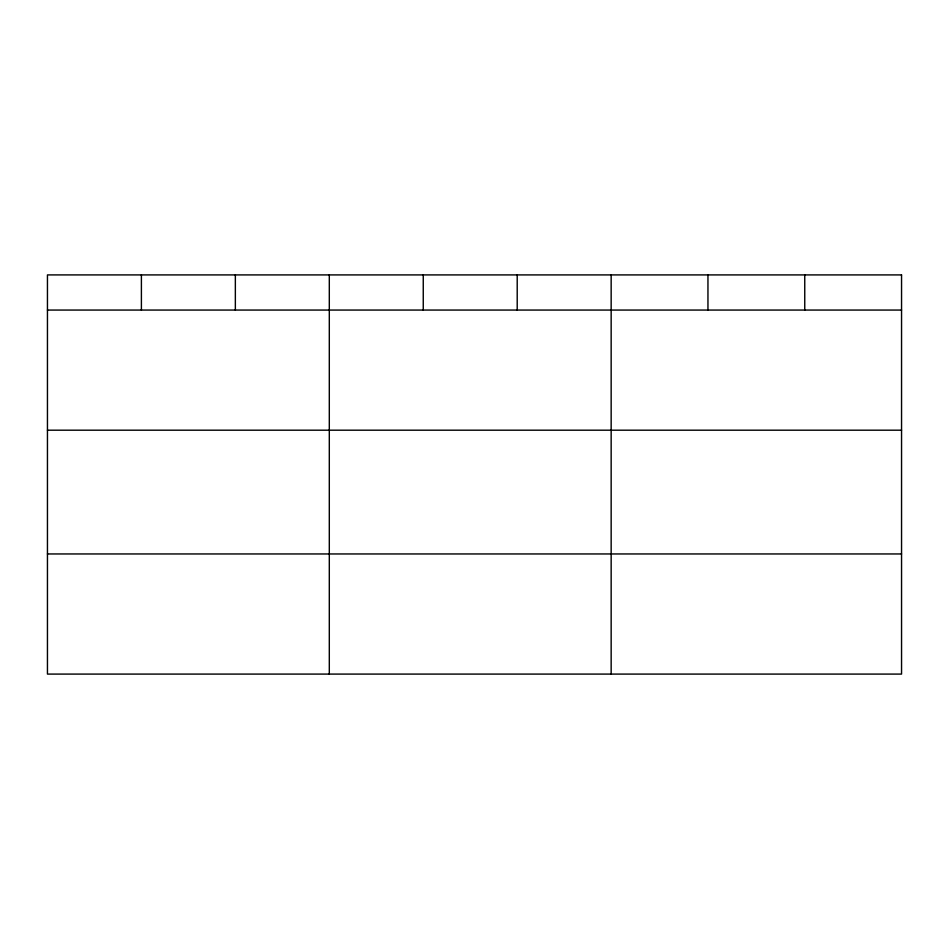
<?xml version="1.0" encoding="UTF-8"?>
<svg xmlns="http://www.w3.org/2000/svg" width="949" height="949" viewBox="0 0 949 949"><rect width="100%" height="100%" fill="white"/><g stroke="black" fill="none" stroke-linecap="round" stroke-linejoin="round"><path stroke-width="1.42" d="M47.45 310.062L901.55 310.062M47.45 430.194L901.55 430.194M47.45 553.955L901.55 553.955M804.752 274.913L804.752 310.062M707.954 274.913L707.954 310.062M611.156 274.913L611.156 674.087M517.205 274.913L517.205 310.062M423.254 274.913L423.254 310.062M329.303 274.913L329.303 674.087M235.352 274.913L235.352 310.062M141.401 274.913L141.401 310.062M901.55 274.913L47.45 274.913L47.45 674.087L901.55 674.087L901.55 274.913"/></g></svg>
